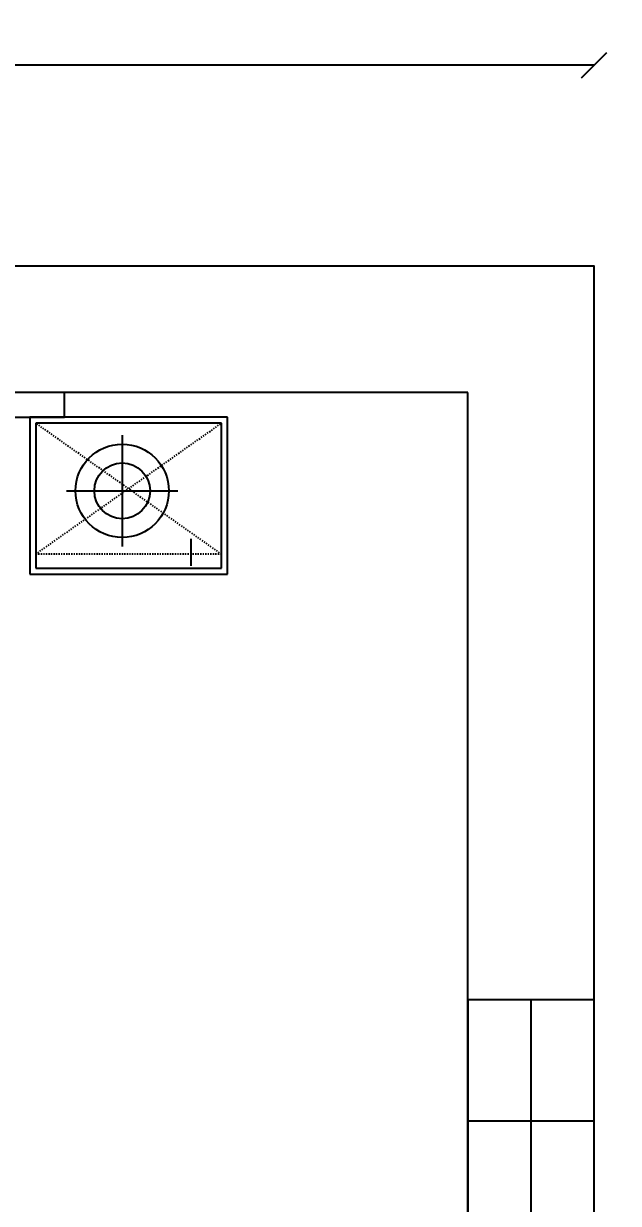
# Model space of a CAD drawing. Header units: inches. Extents: x -8688 to 264, y -379 to 2217.
# Drawn here: x -5065.3 to -5018.2, y 1093.1 to 1186.3 of the extents above; entities that cross this region are included whole.
import ezdxf

# ---------------------------------------------------------------- set-up
doc = ezdxf.new("R2010")
doc.units = ezdxf.units.IN
doc.header["$MEASUREMENT"] = 0
doc.linetypes.add('ACAD_ISO03W100', pattern=[30, 12, -18])
doc.layers.add('W', color=60, linetype='Continuous')
doc.styles.get("Standard").update_dxf_attribs({"font": 'arial.ttf'})
doc.dimstyles.get("Standard").update_dxf_attribs({"dimtxt": 5, "dimasz": 2, "dimexe": 0.18, "dimexo": 0.0625, "dimgap": 0.09, "dimtad": 0, "dimtih": 1, "dimtoh": 1, "dimdec": 3, "dimdsep": 46, "dimlunit": 3, "dimtxsty": 'Standard', "dimblk": 'OBLIQUE', "dimcen": 2, "dimse1": 1, "dimse2": 1, "dimclrd": 2, "dimadec": 0, "dimazin": 0, "dimtfac": 1, "dimtdec": 3, "dimtofl": 0, "dimtmove": 0, "dimatfit": 3, "dimfxl": 1, "dimtolj": 1, "dimtzin": 0, "dimarcsym": 0})

# ---------------------------------------------------------------- blocks, each defined once
blk = doc.blocks.new('_Oblique')
at = {"color": 0, "linetype": 'ByBlock', "lineweight": -2}
blk.add_line((-0.5, -0.5), (0.5, 0.5), dxfattribs=at)
blk = doc.blocks.new('*D5')
at = {"color": 2, "lineweight": -2, "transparency": 16777216}
for p, q in [((-4996.499, 1167.171), (-4996.499, 989.816)), ((-4996.499, 807.171), (-4996.499, 984.527))]:
    blk.add_line(p, q, dxfattribs=at)
at = {"layer": 'Defpoints', "color": 0, "transparency": 16777216}
for p in [(-5020.16, 1167.171), (-5020.16, 807.171), (-4996.499, 807.171)]:
    blk.add_point(p, dxfattribs=at)
at = {"color": 2, "lineweight": -2, "transparency": 16777216, "xscale": 2, "yscale": 2, "zscale": 2}
for p, rotation in [((-4996.499, 1167.171), 90), ((-4996.499, 807.171), 270)]:
    blk.add_blockref('_Oblique', p, dxfattribs=dict(at, rotation=rotation))
at = {"color": 0, "transparency": 16777216, "insert": (-4996.499, 987.171), "char_height": 5, "attachment_point": 5}
blk.add_mtext("\\A1;30'", dxfattribs=at)
blk = doc.blocks.new('*D30')
at = {"color": 2, "lineweight": -2, "transparency": 16777216}
for p, q in [((-5284.16, 1183.066), (-5156.535, 1183.066)), ((-5020.16, 1183.066), (-5147.784, 1183.066))]:
    blk.add_line(p, q, dxfattribs=at)
at = {"layer": 'Defpoints', "color": 0, "transparency": 16777216}
for p in [(-5284.16, 1183.066), (-5284.16, 1167.171), (-5020.16, 1167.171)]:
    blk.add_point(p, dxfattribs=at)
at = {"color": 2, "lineweight": -2, "transparency": 16777216, "xscale": 2, "yscale": 2, "zscale": 2, "rotation": 180}
blk.add_blockref('_Oblique', (-5284.16, 1183.066), dxfattribs=at)
at = {"color": 2, "lineweight": -2, "transparency": 16777216, "xscale": 2, "yscale": 2, "zscale": 2}
blk.add_blockref('_Oblique', (-5020.16, 1183.066), dxfattribs=at)
at = {"color": 0, "transparency": 16777216, "insert": (-5152.16, 1183.066), "char_height": 5, "attachment_point": 5}
blk.add_mtext("\\A1;22'", dxfattribs=at)

msp = doc.modelspace()

# ---------------------------------------------------------------- linework, layer by layer
for p, q in [((-5030.1596, 1157.1714), (-5150.1596, 1157.1714)), ((-5030.1596, 1013.1714), (-5030.1596, 1157.1714))]:
    msp.add_line(p, q)
at = {"color": 2}
for p, q in [((-5062.0477, 1157.1714), (-5118.2716, 1157.1714)), ((-5062.0477, 1155.2316), (-5062.0477, 1157.1714)), ((-5118.2716, 1155.2316), (-5062.0477, 1155.2316)), ((-5049.1485, 1155.2316), (-5064.7917, 1155.2316)), ((-5064.7917, 1155.2316), (-5064.7917, 1142.8209)), ((-5049.617, 1154.7631), (-5064.3232, 1154.7631)), ((-5064.3232, 1154.7631), (-5064.3232, 1143.2895)), ((-5049.617, 1143.2895), (-5049.617, 1154.7631)), ((-5049.1485, 1142.8209), (-5049.1485, 1155.2316)), ((-5057.4787, 1153.8133), (-5057.4787, 1145.0018)), ((-5061.8844, 1149.4076), (-5053.0729, 1149.4076)), ((-5052.0239, 1143.4865), (-5052.0239, 1145.6092)), ((-5064.7917, 1142.8209), (-5049.1485, 1142.8209)), ((-5064.3232, 1143.2895), (-5049.617, 1143.2895))]:
    msp.add_line(p, q, dxfattribs=at)
at = {"color": 2, "linetype": 'ACAD_ISO03W100', "ltscale": 0.005}
for p, q in [((-5049.617, 1144.3953), (-5064.3232, 1154.7631)), ((-5064.3232, 1144.3953), (-5049.617, 1154.7631)), ((-5049.617, 1144.3953), (-5064.3232, 1144.3953))]:
    msp.add_line(p, q, dxfattribs=at)
msp.add_lwpolyline([(-5159.1596, 807.1714), (-5020.1596, 807.1714), (-5020.1596, 1167.1714), (-5284.1596, 1167.1714), (-5284.1596, 807.1714), (-5211.1596, 807.1714)])
at = {"color": 2}
for radius in [3.6908, 2.2029]:
    msp.add_circle((-5057.4787, 1149.4076), radius, dxfattribs=at)
at = {"layer": 'W'}
for p, q in [((-5025.1596, 1109.1714), (-5025.1596, 1061.1714)), ((-5030.1596, 1099.589), (-5020.1596, 1099.589))]:
    msp.add_line(p, q, dxfattribs=at)
msp.add_lwpolyline([(-5020.1596, 1061.1714), (-5020.1596, 1109.1714), (-5030.1596, 1109.1714), (-5030.1596, 1061.1714)], close=True, dxfattribs=at)

# ---------------------------------------------------------------- dimensions: what is measured, and where the dimension line sits
dim = msp.add_linear_dim(base=(-5284.1596, 1183.0662), p1=(-5020.1596, 1167.1714), p2=(-5284.1596, 1167.1714), dimstyle='Standard')
dim.commit()
dim.dimension.update_dxf_attribs({"geometry": '*D30', "text_midpoint": (-5152.1596, 1183.0662)})
dim = msp.add_linear_dim(base=(-4996.4993, 807.1714), p1=(-5020.1596, 1167.1714), p2=(-5020.1596, 807.1714), angle=90, dimstyle='Standard')
dim.commit()
dim.dimension.update_dxf_attribs({"geometry": '*D5', "text_midpoint": (-4996.4993, 987.1714)})

doc.saveas('drawing.dxf')
